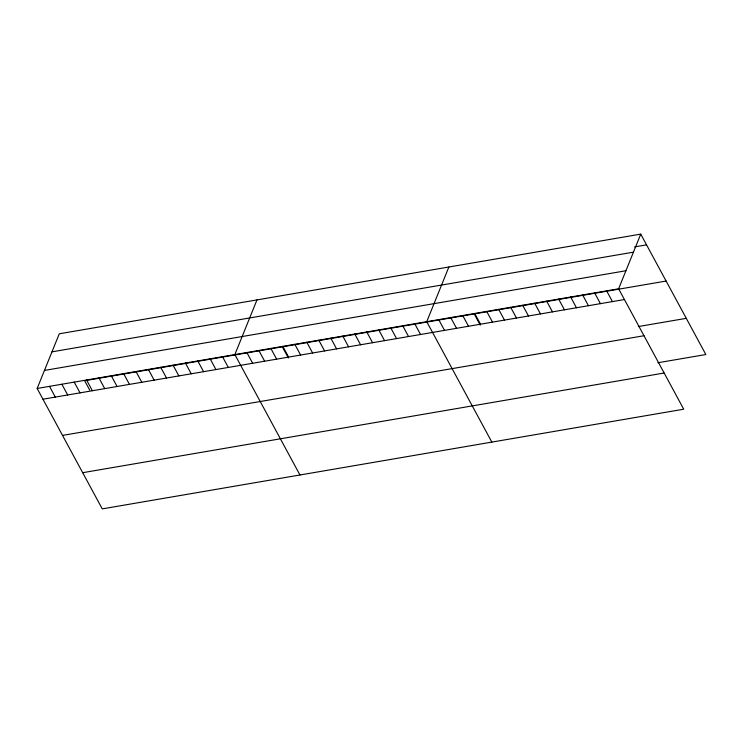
<?xml version="1.0" encoding="UTF-8"?>
<svg xmlns="http://www.w3.org/2000/svg" width="743" height="743" viewBox="0 0 743 743"><rect width="100%" height="100%" fill="white"/><g stroke="black" fill="none" stroke-linecap="round" stroke-linejoin="round"><path stroke-width="1.11" d="M640.745 234.119L618.613 288.795L683.718 409.207L102.255 508.881L37.15 388.468L59.282 333.793L640.745 234.119L705.85 354.532L657.88 362.751M256.976 299.903L234.853 354.578L299.958 474.991M448.865 267.006L426.733 321.691L491.838 442.104M634.559 246.917L646.549 244.856M51.973 351.838L633.445 252.165M44.45 370.432L625.922 270.749M37.15 388.468L618.613 288.795M666.118 281.049L84.656 380.732L89.699 390.047M42.955 399.214L624.426 299.54M638.311 326.558L686.281 318.338M62.523 435.407L643.995 335.725M82.687 472.697L664.149 373.014M606.622 290.847L612.436 301.593M594.632 292.909L600.437 303.646M582.642 294.962L588.447 305.707M570.643 297.014L576.457 307.76M558.652 299.076L564.457 309.822M546.662 301.129L552.467 311.874M534.663 303.19L540.477 313.927M522.673 305.243L528.487 315.989M510.682 307.296L516.487 318.041M498.692 309.357L504.497 320.094M486.693 311.41L492.507 322.156M474.703 313.462L480.507 324.208M474.238 313.945L480.284 325.128M462.713 315.524L468.517 326.261M450.722 317.577L456.527 328.322M438.723 319.629L444.537 330.375M414.743 323.744L420.547 334.489M402.743 325.796L408.557 336.542M390.753 327.858L396.567 338.604M378.763 329.911L384.568 340.656M366.773 331.972L372.577 342.709M354.773 334.025L360.587 344.771M342.783 336.077L348.588 346.823M330.793 338.139L336.598 348.876M318.793 340.192L324.607 350.937M306.803 342.244L312.617 352.99M294.813 344.306L300.618 355.043M282.823 346.359L288.628 357.104M282.349 346.842L288.405 358.024M270.824 348.411L276.637 359.157M258.833 350.473L264.638 361.209M246.843 352.526L252.648 363.271M222.491 356.696L228.305 367.441M210.139 358.823L215.944 369.559M197.777 360.94L203.591 371.676M185.425 363.058L191.23 373.794M173.063 365.175L178.877 375.912M160.711 367.293L166.516 378.029M148.359 369.41L154.163 380.156M135.997 371.528L141.811 382.274M123.644 373.645L129.449 384.391M111.283 375.763L117.097 386.509M98.93 377.881L104.735 388.626M86.578 379.998L92.383 390.744M74.216 382.116L80.03 392.861M61.864 384.233L67.669 394.979M49.502 386.351L55.316 397.096"/></g></svg>
